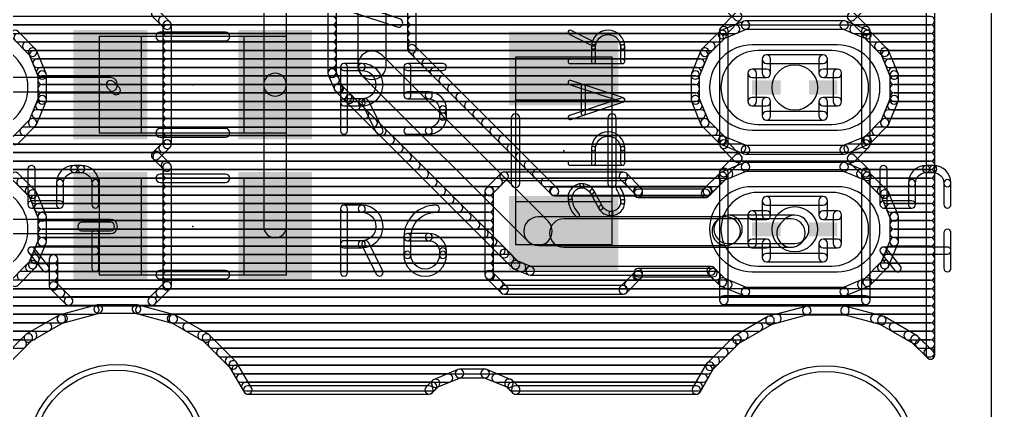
# Model space of a CAD drawing. Extents: x -14.3 to 31.1, y -8.3 to 72.5.
# Drawn here: x 13.63 to 31.02, y 3.23 to 10.23 of the extents above; entities that cross this region are included whole.
import ezdxf

# ---------------------------------------------------------------- set-up
doc = ezdxf.new("R2010")
doc.units = 0
for name, color, linetype in [('1', 22, 'CONTINUOUS'), ('16', 175, 'CONTINUOUS'), ('17', 82, 'CONTINUOUS'), ('20', 30, 'CONTINUOUS'), ('21', 7, 'CONTINUOUS'), ('22', 7, 'CONTINUOUS'), ('23', 7, 'CONTINUOUS'), ('25', 7, 'CONTINUOUS'), ('29', 7, 'CONTINUOUS'), ('30', 7, 'CONTINUOUS'), ('31', 7, 'CONTINUOUS'), ('44', 7, 'CONTINUOUS'), ('51', 7, 'CONTINUOUS')]:
    doc.layers.add(name, color=color, linetype=linetype)

# ---------------------------------------------------------------- blocks, each defined once
blk = doc.blocks.new('RECT')
blk.add_solid([(-0.5, -0.5), (0.5, -0.5), (-0.5, 0.5), (0.5, 0.5)])
blk = doc.blocks.new('LONGP100')
blk.add_lwpolyline([(-0.5, -0.5), (0.5, -0.5, 1), (0.5, 0.5), (-0.5, 0.5, 1)], format="xyb", close=True)

msp = doc.modelspace()

# ---------------------------------------------------------------- linework, layer by layer
at = {"layer": '1'}
for points in [[(29.8447, 48.322), (29.8528, 4.2239, 1), (30.0052, 4.2239), (29.9971, 48.322, 1)], [(18.004, 11.604), (18.004, 9.064, 1), (18.4104, 9.064), (18.4104, 11.604, 1)], [(16.3307, 10.1836), (16.1264, 10.3879, 1), (16.0186, 10.2801), (16.2229, 10.0758, 1)], [(16.1957, 10.1346), (29.9279, 10.1346, 1), (29.9279, 10.287), (16.1957, 10.287, 1)], [(16.353, 7.9983), (16.353, 10.1297, 1), (16.2006, 10.1297), (16.2006, 7.9983, 1)], [(16.2768, 9.9822), (26.4426, 9.9822, 1), (26.4426, 10.1346), (16.2768, 10.1346, 1)], [(26.5901, 10.202), (26.1794, 10.0319, 1), (26.2377, 9.8911), (26.6485, 10.0612, 1)], [(28.3847, 10.2078), (26.6193, 10.2078, 1), (26.6193, 10.0554), (28.3847, 10.0554, 1)], [(28.8246, 10.0319), (28.4139, 10.202, 1), (28.3555, 10.0612), (28.7663, 9.8911, 1)], [(28.5614, 9.9822), (29.9279, 9.9822, 1), (29.9279, 10.1346), (28.5614, 10.1346, 1)], [(16.2768, 9.8298), (26.1531, 9.8298, 1), (26.1531, 9.9822), (16.2768, 9.9822, 1)], [(26.1546, 10.0153), (25.8403, 9.701, 1), (25.948, 9.5932), (26.2624, 9.9076, 1)], [(29.1637, 9.701), (28.8494, 10.0153, 1), (28.7416, 9.9076), (29.056, 9.5932, 1)], [(28.8509, 9.8298), (29.928, 9.8298, 1), (29.928, 9.9822), (28.8509, 9.9822, 1)], [(16.2768, 9.6774), (26.0007, 9.6774, 1), (26.0007, 9.8298), (16.2768, 9.8298, 1)], [(29.0033, 9.6774), (29.928, 9.6774, 1), (29.928, 9.8298), (29.0033, 9.8298, 1)], [(16.2768, 9.525), (25.8751, 9.525, 1), (25.8751, 9.6774), (16.2768, 9.6774, 1)], [(25.8237, 9.6762), (25.6536, 9.2655, 1), (25.7944, 9.2071), (25.9645, 9.6179, 1)], [(29.3504, 9.2655), (29.1803, 9.6762, 1), (29.0395, 9.6179), (29.2096, 9.2071, 1)], [(29.1289, 9.525), (29.928, 9.525, 1), (29.928, 9.6774), (29.1289, 9.6774, 1)], [(16.2768, 9.3726), (25.812, 9.3726, 1), (25.812, 9.525), (16.2768, 9.525, 1)], [(29.192, 9.3726), (29.9281, 9.3726, 1), (29.9281, 9.525), (29.192, 9.525, 1)], [(16.2768, 9.2202), (25.7489, 9.2202, 1), (25.7489, 9.3726), (16.2768, 9.3726, 1)], [(16.2768, 9.0678), (25.724, 9.0678, 1), (25.724, 9.2202), (16.2768, 9.2202, 1)], [(18.004, 9.064), (18.004, 6.524, 1), (18.4104, 6.524), (18.4104, 9.064, 1)], [(25.6478, 9.2363), (25.6478, 8.7917, 1), (25.8002, 8.7917), (25.8002, 9.2363, 1)], [(29.2551, 9.2202), (29.9281, 9.2202, 1), (29.9281, 9.3726), (29.2551, 9.3726, 1)], [(29.3562, 8.7917), (29.3562, 9.2363, 1), (29.2038, 9.2363), (29.2038, 8.7917, 1)], [(29.28, 9.0678), (29.9281, 9.0678, 1), (29.9281, 9.2202), (29.28, 9.2202, 1)], [(15.2608, 9.191), (12.312, 9.191, 1), (12.312, 8.937), (15.2608, 8.937, 1)], [(15.4163, 9.0163), (15.3147, 9.1179, 1), (15.2069, 9.0101), (15.3085, 8.9085, 1)], [(16.2768, 8.9154), (25.724, 8.9154, 1), (25.724, 9.0678), (16.2768, 9.0678, 1)], [(29.28, 8.9154), (29.9281, 8.9154, 1), (29.9281, 9.0678), (29.28, 9.0678, 1)], [(16.2768, 8.763), (25.724, 8.763, 1), (25.724, 8.9154), (16.2768, 8.9154, 1)], [(25.6536, 8.7625), (25.8237, 8.3518, 1), (25.9645, 8.4101), (25.7944, 8.8209, 1)], [(29.1803, 8.3518), (29.3504, 8.7625, 1), (29.2096, 8.8209), (29.0395, 8.4101, 1)], [(29.28, 8.763), (29.9282, 8.763, 1), (29.9282, 8.9154), (29.28, 8.9154, 1)], [(16.2768, 8.6106), (25.7674, 8.6106, 1), (25.7674, 8.763), (16.2768, 8.763, 1)], [(29.2365, 8.6106), (29.9282, 8.6106, 1), (29.9282, 8.763), (29.2365, 8.763, 1)], [(16.2768, 8.4582), (25.8306, 8.4582, 1), (25.8306, 8.6106), (16.2768, 8.6106, 1)], [(29.1734, 8.4582), (29.9282, 8.4582, 1), (29.9282, 8.6106), (29.1734, 8.6106, 1)], [(16.2768, 8.3058), (25.8937, 8.3058, 1), (25.8937, 8.4582), (16.2768, 8.4582, 1)], [(25.8403, 8.327), (26.1546, 8.0127, 1), (26.2624, 8.1204), (25.948, 8.4348, 1)], [(28.8494, 8.0127), (29.1637, 8.327, 1), (29.056, 8.4348), (28.7416, 8.1204, 1)], [(29.1103, 8.3058), (29.9283, 8.3058, 1), (29.9283, 8.4582), (29.1103, 8.4582, 1)], [(16.2768, 8.1534), (26.0455, 8.1534, 1), (26.0455, 8.3058), (16.2768, 8.3058, 1)], [(28.9585, 8.1534), (29.9283, 8.1534, 1), (29.9283, 8.3058), (28.9585, 8.3058, 1)], [(16.1264, 7.7401), (16.3307, 7.9444, 1), (16.2229, 8.0522), (16.0186, 7.8479, 1)], [(16.2033, 7.8486), (26.5507, 7.8486, 1), (26.5507, 8.001), (16.2033, 8.001, 1)], [(16.2768, 8.001), (26.1979, 8.001, 1), (26.1979, 8.1534), (16.2768, 8.1534, 1)], [(26.1794, 7.9961), (26.5901, 7.826, 1), (26.6485, 7.9668), (26.2377, 8.1369, 1)], [(28.4139, 7.826), (28.8246, 7.9961, 1), (28.7663, 8.1369), (28.3555, 7.9668, 1)], [(28.4533, 7.8486), (29.9283, 7.8486, 1), (29.9283, 8.001), (28.4533, 8.001, 1)], [(28.8061, 8.001), (29.9283, 8.001, 1), (29.9283, 8.1534), (28.8061, 8.1534, 1)], [(16.3307, 7.6436), (16.1264, 7.8479, 1), (16.0186, 7.7401), (16.2229, 7.5358, 1)], [(16.0941, 7.6962), (29.9284, 7.6962, 1), (29.9284, 7.8486), (16.0941, 7.8486, 1)], [(26.6193, 7.8202), (28.3847, 7.8202, 1), (28.3847, 7.9726), (26.6193, 7.9726, 1)], [(16.2465, 7.5438), (29.9284, 7.5438, 1), (29.9284, 7.6962), (16.2465, 7.6962, 1)], [(16.353, 5.4583), (16.353, 7.5897, 1), (16.2006, 7.5897), (16.2006, 5.4583, 1)], [(26.5901, 7.662), (26.1794, 7.4919, 1), (26.2377, 7.3511), (26.6485, 7.5212, 1)], [(28.3847, 7.6678), (26.6193, 7.6678, 1), (26.6193, 7.5154), (28.3847, 7.5154, 1)], [(28.8246, 7.4919), (28.4139, 7.662, 1), (28.3555, 7.5212), (28.7663, 7.3511, 1)], [(16.2768, 7.3914), (26.3199, 7.3914, 1), (26.3199, 7.5438), (16.2768, 7.5438, 1)], [(22.2504, 7.4767), (21.9826, 7.2089, 1), (22.0904, 7.1011), (22.3582, 7.3689, 1)], [(24.4357, 7.499), (22.3043, 7.499, 1), (22.3043, 7.3466), (24.4357, 7.3466, 1)], [(24.7574, 7.2089), (24.4896, 7.4767, 1), (24.3818, 7.3689), (24.6496, 7.1011, 1)], [(26.1546, 7.4753), (25.8512, 7.1719, 1), (25.959, 7.0641), (26.2624, 7.3676, 1)], [(28.6841, 7.3914), (29.9284, 7.3914, 1), (29.9284, 7.5438), (28.6841, 7.5438, 1)], [(29.1637, 7.161), (28.8494, 7.4753, 1), (28.7416, 7.3676), (29.056, 7.0532, 1)], [(16.2768, 7.239), (22.1967, 7.239, 1), (22.1967, 7.3914), (16.2768, 7.3914, 1)], [(24.5433, 7.239), (26.1023, 7.239, 1), (26.1023, 7.3914), (24.5433, 7.3914, 1)], [(28.9017, 7.239), (29.9284, 7.239, 1), (29.9284, 7.3914), (28.9017, 7.3914, 1)], [(16.2768, 7.0866), (22.0443, 7.0866, 1), (22.0443, 7.239), (16.2768, 7.239, 1)], [(21.9603, 7.155), (21.9603, 5.6586, 1), (22.1127, 5.6586), (22.1127, 7.155, 1)], [(24.6957, 7.0866), (25.9499, 7.0866, 1), (25.9499, 7.239), (24.6957, 7.239, 1)], [(24.7797, 7.118), (24.7797, 7.155, 1), (24.6273, 7.155), (24.6273, 7.118, 1)], [(25.9051, 7.1942), (24.7035, 7.1942, 1), (24.7035, 7.0418), (25.9051, 7.0418, 1)], [(29.0541, 7.0866), (29.9285, 7.0866, 1), (29.9285, 7.239), (29.0541, 7.239, 1)], [(29.3504, 6.7255), (29.1803, 7.1362, 1), (29.0395, 7.0779), (29.2096, 6.6671, 1)], [(16.2768, 6.9342), (22.0365, 6.9342, 1), (22.0365, 7.0866), (16.2768, 7.0866, 1)], [(29.1499, 6.9342), (29.9285, 6.9342, 1), (29.9285, 7.0866), (29.1499, 7.0866, 1)], [(16.2768, 6.7818), (22.0365, 6.7818, 1), (22.0365, 6.9342), (16.2768, 6.9342, 1)], [(16.2768, 6.6294), (22.0365, 6.6294, 1), (22.0365, 6.7818), (16.2768, 6.7818, 1)], [(29.213, 6.7818), (29.9285, 6.7818, 1), (29.9285, 6.9342), (29.213, 6.9342, 1)], [(29.2761, 6.6294), (29.9286, 6.6294, 1), (29.9286, 6.7818), (29.2761, 6.7818, 1)], [(15.2608, 6.651), (12.312, 6.651, 1), (12.312, 6.397), (15.2608, 6.397, 1)], [(16.2768, 6.477), (22.0365, 6.477, 1), (22.0365, 6.6294), (16.2768, 6.6294, 1)], [(23.37, 6.1528), (27.4348, 6.1528, 1), (27.4348, 6.6608), (23.37, 6.6608, 1)], [(27.6144, 6.2272), (27.6816, 6.2944, 1), (27.3224, 6.6536), (27.2552, 6.5864, 1)], [(29.3562, 6.2517), (29.3562, 6.6963, 1), (29.2038, 6.6963), (29.2038, 6.2517, 1)], [(29.28, 6.477), (29.9286, 6.477, 1), (29.9286, 6.6294), (29.28, 6.6294, 1)], [(14.7528, 6.4478), (15.2608, 6.4478, 1), (15.2608, 6.6002), (14.7528, 6.6002, 1)], [(16.2768, 6.3246), (22.0365, 6.3246, 1), (22.0365, 6.477), (16.2768, 6.477, 1)], [(29.28, 6.3246), (29.9286, 6.3246, 1), (29.9286, 6.477), (29.28, 6.477, 1)], [(16.2768, 6.1722), (22.0365, 6.1722, 1), (22.0365, 6.3246), (16.2768, 6.3246, 1)], [(29.1803, 5.8118), (29.3504, 6.2225, 1), (29.2096, 6.2809), (29.0395, 5.8701, 1)], [(29.2786, 6.1722), (29.9286, 6.1722, 1), (29.9286, 6.3246), (29.2786, 6.3246, 1)], [(16.2768, 6.0198), (22.0365, 6.0198, 1), (22.0365, 6.1722), (16.2768, 6.1722, 1)], [(29.2155, 6.0198), (29.9287, 6.0198, 1), (29.9287, 6.1722), (29.2155, 6.1722, 1)], [(13.6094, 5.4727), (13.9237, 5.787, 1), (13.816, 5.8948), (13.5016, 5.5804, 1)], [(13.9403, 5.8118), (13.9812, 5.9106, 1), (13.8404, 5.969), (13.7995, 5.8701, 1)], [(13.9108, 5.8636), (14.2448, 5.8636, 1), (14.2448, 6.016), (13.9108, 6.016, 1)], [(14.1686, 5.9398), (14.1686, 5.4583, 1), (14.321, 5.4583), (14.321, 5.9398, 1)], [(16.2768, 5.8674), (22.0365, 5.8674, 1), (22.0365, 6.0198), (16.2768, 6.0198, 1)], [(28.8494, 5.4727), (29.1637, 5.787, 1), (29.056, 5.8948), (28.7416, 5.5804, 1)], [(29.1524, 5.8674), (29.9287, 5.8674, 1), (29.9287, 6.0198), (29.1524, 6.0198, 1)], [(13.8201, 5.715), (14.2448, 5.715, 1), (14.2448, 5.8674), (13.8201, 5.8674, 1)], [(16.2768, 5.715), (22.0365, 5.715, 1), (22.0365, 5.8674), (16.2768, 5.8674, 1)], [(24.7797, 5.6586), (24.7797, 5.6956, 1), (24.6273, 5.6956), (24.6273, 5.6586, 1)], [(24.7035, 5.6194), (26.0395, 5.6194, 1), (26.0395, 5.7718), (24.7035, 5.7718, 1)], [(25.9856, 5.6417), (26.1546, 5.4727, 1), (26.2624, 5.5804), (26.0934, 5.7495, 1)], [(29.0601, 5.715), (29.9287, 5.715, 1), (29.9287, 5.8674), (29.0601, 5.8674, 1)], [(13.6677, 5.5626), (14.2448, 5.5626, 1), (14.2448, 5.715), (13.6677, 5.715, 1)], [(16.2768, 5.5626), (22.0563, 5.5626, 1), (22.0563, 5.715), (16.2768, 5.715, 1)], [(21.9826, 5.6047), (22.2504, 5.3369, 1), (22.3582, 5.4447), (22.0904, 5.7125, 1)], [(24.4896, 5.3369), (24.7574, 5.6047, 1), (24.6496, 5.7125), (24.3818, 5.4447, 1)], [(24.6837, 5.5626), (26.0963, 5.5626, 1), (26.0963, 5.715), (24.6837, 5.715, 1)], [(26.1794, 5.4561), (26.5901, 5.286, 1), (26.6485, 5.4268), (26.2377, 5.5969, 1)], [(28.4139, 5.286), (28.8246, 5.4561, 1), (28.7663, 5.5969), (28.3555, 5.4268, 1)], [(28.9077, 5.5626), (29.9288, 5.5626, 1), (29.9288, 5.715), (28.9077, 5.715, 1)], [(11.9482, 5.2578), (14.3691, 5.2578, 1), (14.3691, 5.4102), (11.9482, 5.4102, 1)], [(13.4586, 5.4102), (14.2448, 5.4102, 1), (14.2448, 5.5626), (13.4586, 5.5626, 1)], [(14.1909, 5.4044), (14.4587, 5.1366, 1), (14.5665, 5.2444), (14.2987, 5.5122, 1)], [(16.0629, 5.1366), (16.3307, 5.4044, 1), (16.2229, 5.5122), (15.9551, 5.2444, 1)], [(16.1525, 5.2578), (29.9288, 5.2578, 1), (29.9288, 5.4102), (16.1525, 5.4102, 1)], [(16.2768, 5.4102), (22.2087, 5.4102, 1), (22.2087, 5.5626), (16.2768, 5.5626, 1)], [(22.3043, 5.3146), (24.4357, 5.3146, 1), (24.4357, 5.467), (22.3043, 5.467, 1)], [(24.5313, 5.4102), (26.3054, 5.4102, 1), (26.3054, 5.5626), (24.5313, 5.5626, 1)], [(26.6193, 5.2802), (28.3847, 5.2802, 1), (28.3847, 5.4326), (26.6193, 5.4326, 1)], [(28.6986, 5.4102), (29.9288, 5.4102, 1), (29.9288, 5.5626), (28.6986, 5.5626, 1)], [(11.7958, 5.1054), (29.9288, 5.1054, 1), (29.9288, 5.2578), (11.7958, 5.2578, 1)], [(14.5126, 5.1143), (16.009, 5.1143, 1), (16.009, 5.2667), (14.5126, 5.2667, 1)], [(11.6434, 4.953), (14.9848, 4.953, 1), (14.9848, 5.1054), (11.6434, 5.1054, 1)], [(15.024, 5.1186), (14.3647, 4.9419, 1), (14.4042, 4.7947), (15.0635, 4.9714, 1)], [(15.7263, 5.1212), (15.0437, 5.1212, 1), (15.0437, 4.9688), (15.7263, 4.9688, 1)], [(16.4053, 4.9419), (15.746, 5.1186, 1), (15.7065, 4.9714), (16.3658, 4.7947, 1)], [(15.7852, 4.953), (29.9289, 4.953, 1), (29.9289, 5.1054), (15.7852, 5.1054, 1)], [(27.6986, 5.0932), (27.0393, 4.9165, 1), (27.0788, 4.7693), (27.7381, 4.946, 1)], [(28.4009, 5.0958), (27.7183, 5.0958, 1), (27.7183, 4.9434), (28.4009, 4.9434, 1)], [(29.0799, 4.9165), (28.4206, 5.0932, 1), (28.3811, 4.946), (29.0404, 4.7693, 1)], [(11.491, 4.8006), (14.416, 4.8006, 1), (14.416, 4.953), (11.491, 4.953, 1)], [(14.3463, 4.9343), (13.7553, 4.5931, 1), (13.8315, 4.4611), (14.4225, 4.8023, 1)], [(16.354, 4.8006), (27.1854, 4.8006, 1), (27.1854, 4.953), (16.354, 4.953, 1)], [(17.0147, 4.5931), (16.4237, 4.9343, 1), (16.3474, 4.8023), (16.9385, 4.4611, 1)], [(27.0209, 4.9089), (26.4299, 4.5677, 1), (26.5061, 4.4357), (27.0971, 4.7769, 1)], [(28.9338, 4.8006), (29.9289, 4.8006, 1), (29.9289, 4.953), (28.9338, 4.953, 1)], [(29.6893, 4.5677), (29.0983, 4.9089, 1), (29.022, 4.7769), (29.6131, 4.4357, 1)], [(11.3386, 4.6482), (14.1351, 4.6482, 1), (14.1351, 4.8006), (11.3386, 4.8006, 1)], [(16.6349, 4.6482), (26.8537, 4.6482, 1), (26.8537, 4.8006), (16.6349, 4.8006, 1)], [(29.2655, 4.6482), (29.9289, 4.6482, 1), (29.9289, 4.8006), (29.2655, 4.8006, 1)], [(11.1862, 4.4958), (13.8712, 4.4958, 1), (13.8712, 4.6482), (11.1862, 4.6482, 1)], [(13.7395, 4.581), (13.2568, 4.0983, 1), (13.3646, 3.9906), (13.8472, 4.4732, 1)], [(16.8988, 4.4958), (26.5898, 4.4958, 1), (26.5898, 4.6482), (16.8988, 4.6482, 1)], [(17.5132, 4.0983), (17.0305, 4.581, 1), (16.9228, 4.4732), (17.4054, 3.9906, 1)], [(26.4141, 4.5556), (25.9314, 4.0729, 1), (26.0392, 3.9652), (26.5218, 4.4478, 1)], [(29.5294, 4.4958), (29.929, 4.4958, 1), (29.929, 4.6482), (29.5294, 4.6482, 1)], [(29.9829, 4.2778), (29.7051, 4.5556, 1), (29.5974, 4.4478), (29.8751, 4.17, 1)], [(11.0338, 4.3434), (13.6859, 4.3434, 1), (13.6859, 4.4958), (11.0338, 4.4958, 1)], [(17.0841, 4.3434), (26.3859, 4.3434, 1), (26.3859, 4.4958), (17.0841, 4.4958, 1)], [(29.7333, 4.3434), (29.929, 4.3434, 1), (29.929, 4.4958), (29.7333, 4.4958, 1)], [(17.2365, 4.191), (26.2335, 4.191, 1), (26.2335, 4.3434), (17.2365, 4.3434, 1)], [(17.3889, 4.0386), (26.0811, 4.0386, 1), (26.0811, 4.191), (17.3889, 4.191, 1)], [(29.8857, 4.191), (29.929, 4.191, 1), (29.929, 4.3434), (29.8857, 4.3434, 1)], [(17.7843, 3.6339), (17.5253, 4.0825, 1), (17.3933, 4.0063), (17.6523, 3.5577, 1)], [(17.5066, 3.8862), (25.9526, 3.8862, 1), (25.9526, 4.0386), (17.5066, 4.0386, 1)], [(25.9193, 4.0571), (25.675, 3.6339, 1), (25.807, 3.5577), (26.0513, 3.9809, 1)], [(17.5946, 3.7338), (21.3089, 3.7338, 1), (21.3089, 3.8862), (17.5946, 3.8862, 1)], [(21.4757, 3.9615), (21.0503, 3.7854, 1), (21.1087, 3.6446), (21.534, 3.8207, 1)], [(21.9652, 3.9673), (21.5048, 3.9673, 1), (21.5048, 3.8149), (21.9652, 3.8149, 1)], [(22.4197, 3.7854), (21.9943, 3.9615, 1), (21.936, 3.8207), (22.3613, 3.6446, 1)], [(22.1611, 3.7338), (25.8646, 3.7338, 1), (25.8646, 3.8862), (22.1611, 3.8862, 1)], [(17.6826, 3.5814), (21.0221, 3.5814, 1), (21.0221, 3.7338), (17.6826, 3.7338, 1)], [(20.9603, 3.672), (17.7183, 3.672, 1), (17.7183, 3.5196), (20.9603, 3.5196, 1)], [(21.0256, 3.7688), (20.9064, 3.6497, 1), (21.0142, 3.5419), (21.1334, 3.6611, 1)], [(22.5636, 3.6497), (22.4444, 3.7688, 1), (22.3366, 3.6611), (22.4558, 3.5419, 1)], [(22.4479, 3.5814), (25.7767, 3.5814, 1), (25.7767, 3.7338), (22.4479, 3.7338, 1)], [(25.741, 3.672), (22.5097, 3.672, 1), (22.5097, 3.5196), (25.741, 3.5196, 1)]]:
    msp.add_lwpolyline(points, format="xyb", close=True, dxfattribs=at)
at = {"layer": '16'}
for points in [[(29.8447, 48.322), (29.8528, 4.2239, 1), (30.0052, 4.2239), (29.9971, 48.322, 1)], [(19.1526, 44.1975), (19.1526, 9.2685, 1), (19.305, 9.2685), (19.305, 44.1975, 1)], [(20.194, 9.41), (20.194, 44.056, 1), (19.686, 44.056), (19.686, 9.41, 1)], [(20.7274, 9.7046), (20.7274, 43.7614, 1), (20.575, 43.7614), (20.575, 9.7046, 1)], [(6.5732, 10.1346), (19.2288, 10.1346, 1), (19.2288, 10.287), (6.5732, 10.287, 1)], [(20.6512, 10.1346), (29.9279, 10.1346, 1), (29.9279, 10.287), (20.6512, 10.287, 1)], [(13.3214, 9.9822), (19.2288, 9.9822, 1), (19.2288, 10.1346), (13.3214, 10.1346, 1)], [(20.6512, 9.9822), (26.4426, 9.9822, 1), (26.4426, 10.1346), (20.6512, 10.1346, 1)], [(26.5901, 10.202), (26.1794, 10.0319, 1), (26.2377, 9.8911), (26.6485, 10.0612, 1)], [(28.3847, 10.2078), (26.6193, 10.2078, 1), (26.6193, 10.0554), (28.3847, 10.0554, 1)], [(28.8246, 10.0319), (28.4139, 10.202, 1), (28.3555, 10.0612), (28.7663, 9.8911, 1)], [(28.5614, 9.9822), (29.9279, 9.9822, 1), (29.9279, 10.1346), (28.5614, 10.1346, 1)], [(13.9237, 9.701), (13.6094, 10.0153, 1), (13.5016, 9.9076), (13.816, 9.5932, 1)], [(13.6109, 9.8298), (19.2288, 9.8298, 1), (19.2288, 9.9822), (13.6109, 9.9822, 1)], [(20.6512, 9.8298), (26.1531, 9.8298, 1), (26.1531, 9.9822), (20.6512, 9.9822, 1)], [(26.1546, 10.0153), (25.8403, 9.701, 1), (25.948, 9.5932), (26.2624, 9.9076, 1)], [(29.1637, 9.701), (28.8494, 10.0153, 1), (28.7416, 9.9076), (29.056, 9.5932, 1)], [(28.8509, 9.8298), (29.928, 9.8298, 1), (29.928, 9.9822), (28.8509, 9.9822, 1)], [(13.7633, 9.6774), (19.2288, 9.6774, 1), (19.2288, 9.8298), (13.7633, 9.8298, 1)], [(20.6512, 9.6774), (26.0007, 9.6774, 1), (26.0007, 9.8298), (20.6512, 9.8298, 1)], [(23.2585, 7.2051), (20.7051, 9.7585, 1), (20.5973, 9.6507), (23.1507, 7.0973, 1)], [(29.0033, 9.6774), (29.928, 9.6774, 1), (29.928, 9.8298), (29.0033, 9.8298, 1)], [(14.1104, 9.2655), (13.9403, 9.6762, 1), (13.7995, 9.6179), (13.9696, 9.2071, 1)], [(13.8889, 9.525), (19.2288, 9.525, 1), (19.2288, 9.6774), (13.8889, 9.6774, 1)], [(19.7604, 9.2304), (22.7304, 6.2604, 1), (23.0896, 6.6196), (20.1196, 9.5896, 1)], [(20.7546, 9.525), (25.8751, 9.525, 1), (25.8751, 9.6774), (20.7546, 9.6774, 1)], [(25.8237, 9.6762), (25.6536, 9.2655, 1), (25.7944, 9.2071), (25.9645, 9.6179, 1)], [(29.3504, 9.2655), (29.1803, 9.6762, 1), (29.0395, 9.6179), (29.2096, 9.2071, 1)], [(29.1289, 9.525), (29.928, 9.525, 1), (29.928, 9.6774), (29.1289, 9.6774, 1)], [(13.952, 9.3726), (19.2288, 9.3726, 1), (19.2288, 9.525), (13.952, 9.525, 1)], [(20.907, 9.3726), (25.812, 9.3726, 1), (25.812, 9.525), (20.907, 9.525, 1)], [(29.192, 9.3726), (29.9281, 9.3726, 1), (29.9281, 9.525), (29.192, 9.525, 1)], [(14.0151, 9.2202), (19.2288, 9.2202, 1), (19.2288, 9.3726), (14.0151, 9.3726, 1)], [(14.1162, 8.7917), (14.1162, 9.2363, 1), (13.9638, 9.2363), (13.9638, 8.7917, 1)], [(14.04, 9.0678), (19.2804, 9.0678, 1), (19.2804, 9.2202), (14.04, 9.2202, 1)], [(19.1584, 9.2394), (19.2667, 8.978, 1), (19.4075, 9.0363), (19.2992, 9.2977, 1)], [(21.0594, 9.2202), (25.7489, 9.2202, 1), (25.7489, 9.3726), (21.0594, 9.3726, 1)], [(21.2118, 9.0678), (25.724, 9.0678, 1), (25.724, 9.2202), (21.2118, 9.2202, 1)], [(25.6478, 9.2363), (25.6478, 8.7917, 1), (25.8002, 8.7917), (25.8002, 9.2363, 1)], [(29.2551, 9.2202), (29.9281, 9.2202, 1), (29.9281, 9.3726), (29.2551, 9.3726, 1)], [(29.3562, 8.7917), (29.3562, 9.2363, 1), (29.2038, 9.2363), (29.2038, 8.7917, 1)], [(29.28, 9.0678), (29.9281, 9.0678, 1), (29.9281, 9.2202), (29.28, 9.2202, 1)], [(14.04, 8.9154), (19.3526, 8.9154, 1), (19.3526, 9.0678), (14.04, 9.0678, 1)], [(19.2832, 8.9533), (19.4833, 8.7532, 1), (19.591, 8.861), (19.391, 9.061, 1)], [(21.3642, 8.9154), (25.724, 8.9154, 1), (25.724, 9.0678), (21.3642, 9.0678, 1)], [(29.28, 8.9154), (29.9281, 8.9154, 1), (29.9281, 9.0678), (29.28, 9.0678, 1)], [(13.9403, 8.3518), (14.1104, 8.7625, 1), (13.9696, 8.8209), (13.7995, 8.4101, 1)], [(14.04, 8.763), (19.505, 8.763, 1), (19.505, 8.9154), (14.04, 8.9154, 1)], [(19.4833, 8.7532), (22.2532, 5.9833, 1), (22.361, 6.091), (19.591, 8.861, 1)], [(21.5166, 8.763), (25.724, 8.763, 1), (25.724, 8.9154), (21.5166, 8.9154, 1)], [(25.6536, 8.7625), (25.8237, 8.3518, 1), (25.9645, 8.4101), (25.7944, 8.8209, 1)], [(29.1803, 8.3518), (29.3504, 8.7625, 1), (29.2096, 8.8209), (29.0395, 8.4101, 1)], [(29.28, 8.763), (29.9282, 8.763, 1), (29.9282, 8.9154), (29.28, 8.9154, 1)], [(13.9965, 8.6106), (19.6574, 8.6106, 1), (19.6574, 8.763), (13.9965, 8.763, 1)], [(21.669, 8.6106), (25.7674, 8.6106, 1), (25.7674, 8.763), (21.669, 8.763, 1)], [(29.2365, 8.6106), (29.9282, 8.6106, 1), (29.9282, 8.763), (29.2365, 8.763, 1)], [(13.9334, 8.4582), (19.8098, 8.4582, 1), (19.8098, 8.6106), (13.9334, 8.6106, 1)], [(21.8214, 8.4582), (25.8306, 8.4582, 1), (25.8306, 8.6106), (21.8214, 8.6106, 1)], [(29.1734, 8.4582), (29.9282, 8.4582, 1), (29.9282, 8.6106), (29.1734, 8.6106, 1)], [(13.6094, 8.0127), (13.9237, 8.327, 1), (13.816, 8.4348), (13.5016, 8.1204, 1)], [(13.8703, 8.3058), (19.9622, 8.3058, 1), (19.9622, 8.4582), (13.8703, 8.4582, 1)], [(21.9738, 8.3058), (25.8937, 8.3058, 1), (25.8937, 8.4582), (21.9738, 8.4582, 1)], [(25.8403, 8.327), (26.1546, 8.0127, 1), (26.2624, 8.1204), (25.948, 8.4348, 1)], [(28.8494, 8.0127), (29.1637, 8.327, 1), (29.056, 8.4348), (28.7416, 8.1204, 1)], [(29.1103, 8.3058), (29.9283, 8.3058, 1), (29.9283, 8.4582), (29.1103, 8.4582, 1)], [(13.7185, 8.1534), (20.1146, 8.1534, 1), (20.1146, 8.3058), (13.7185, 8.3058, 1)], [(22.1262, 8.1534), (26.0455, 8.1534, 1), (26.0455, 8.3058), (22.1262, 8.3058, 1)], [(28.9585, 8.1534), (29.9283, 8.1534, 1), (29.9283, 8.3058), (28.9585, 8.3058, 1)], [(13.2133, 7.8486), (20.4194, 7.8486, 1), (20.4194, 8.001), (13.2133, 8.001, 1)], [(13.5661, 8.001), (20.267, 8.001, 1), (20.267, 8.1534), (13.5661, 8.1534, 1)], [(22.2786, 8.001), (26.1979, 8.001, 1), (26.1979, 8.1534), (22.2786, 8.1534, 1)], [(22.431, 7.8486), (26.5507, 7.8486, 1), (26.5507, 8.001), (22.431, 8.001, 1)], [(26.1794, 7.9961), (26.5901, 7.826, 1), (26.6485, 7.9668), (26.2377, 8.1369, 1)], [(28.4139, 7.826), (28.8246, 7.9961, 1), (28.7663, 8.1369), (28.3555, 7.9668, 1)], [(28.4533, 7.8486), (29.9283, 7.8486, 1), (29.9283, 8.001), (28.4533, 8.001, 1)], [(28.8061, 8.001), (29.9283, 8.001, 1), (29.9283, 8.1534), (28.8061, 8.1534, 1)], [(6.5732, 7.6962), (20.5718, 7.6962, 1), (20.5718, 7.8486), (6.5732, 7.8486, 1)], [(22.5834, 7.6962), (29.9284, 7.6962, 1), (29.9284, 7.8486), (22.5834, 7.8486, 1)], [(26.6193, 7.8202), (28.3847, 7.8202, 1), (28.3847, 7.9726), (26.6193, 7.9726, 1)], [(6.5732, 7.5438), (20.7242, 7.5438, 1), (20.7242, 7.6962), (6.5732, 7.6962, 1)], [(22.7358, 7.5438), (29.9284, 7.5438, 1), (29.9284, 7.6962), (22.7358, 7.6962, 1)], [(26.5901, 7.662), (26.1794, 7.4919, 1), (26.2377, 7.3511), (26.6485, 7.5212, 1)], [(28.3847, 7.6678), (26.6193, 7.6678, 1), (26.6193, 7.5154), (28.3847, 7.5154, 1)], [(28.8246, 7.4919), (28.4139, 7.662, 1), (28.3555, 7.5212), (28.7663, 7.3511, 1)], [(13.4441, 7.3914), (20.8766, 7.3914, 1), (20.8766, 7.5438), (13.4441, 7.5438, 1)], [(13.9237, 7.161), (13.6094, 7.4753, 1), (13.5016, 7.3676), (13.816, 7.0532, 1)], [(22.8882, 7.3914), (26.3199, 7.3914, 1), (26.3199, 7.5438), (22.8882, 7.5438, 1)], [(26.1546, 7.4753), (25.8844, 7.2051, 1), (25.9922, 7.0973), (26.2624, 7.3676, 1)], [(28.6841, 7.3914), (29.9284, 7.3914, 1), (29.9284, 7.5438), (28.6841, 7.5438, 1)], [(29.1637, 7.161), (28.8494, 7.4753, 1), (28.7416, 7.3676), (29.056, 7.0532, 1)], [(13.6617, 7.239), (21.029, 7.239, 1), (21.029, 7.3914), (13.6617, 7.3914, 1)], [(23.0406, 7.239), (26.1023, 7.239, 1), (26.1023, 7.3914), (23.0406, 7.3914, 1)], [(28.9017, 7.239), (29.9284, 7.239, 1), (29.9284, 7.3914), (28.9017, 7.3914, 1)], [(13.8141, 7.0866), (21.1814, 7.0866, 1), (21.1814, 7.239), (13.8141, 7.239, 1)], [(14.1104, 6.7255), (13.9403, 7.1362, 1), (13.7995, 7.0779), (13.9696, 6.6671, 1)], [(23.193, 7.0866), (25.9499, 7.0866, 1), (25.9499, 7.239), (23.193, 7.239, 1)], [(25.9383, 7.2274), (23.2046, 7.2274, 1), (23.2046, 7.075), (25.9383, 7.075, 1)], [(29.0541, 7.0866), (29.9285, 7.0866, 1), (29.9285, 7.239), (29.0541, 7.239, 1)], [(29.3504, 6.7255), (29.1803, 7.1362, 1), (29.0395, 7.0779), (29.2096, 6.6671, 1)], [(13.9099, 6.9342), (21.3338, 6.9342, 1), (21.3338, 7.0866), (13.9099, 7.0866, 1)], [(29.1499, 6.9342), (29.9285, 6.9342, 1), (29.9285, 7.0866), (29.1499, 7.0866, 1)], [(13.973, 6.7818), (21.4862, 6.7818, 1), (21.4862, 6.9342), (13.973, 6.9342, 1)], [(14.0361, 6.6294), (21.6386, 6.6294, 1), (21.6386, 6.7818), (14.0361, 6.7818, 1)], [(29.213, 6.7818), (29.9285, 6.7818, 1), (29.9285, 6.9342), (29.213, 6.9342, 1)], [(29.2761, 6.6294), (29.9286, 6.6294, 1), (29.9286, 6.7818), (29.2761, 6.7818, 1)], [(14.1162, 6.2517), (14.1162, 6.6963, 1), (13.9638, 6.6963), (13.9638, 6.2517, 1)], [(14.04, 6.477), (21.791, 6.477, 1), (21.791, 6.6294), (14.04, 6.6294, 1)], [(26.276, 6.694), (22.91, 6.694, 1), (22.91, 6.186), (26.276, 6.186, 1)], [(26.1304, 6.6536), (26.0964, 6.6196, 1), (26.4556, 6.2604), (26.4896, 6.2944, 1)], [(27.502, 6.728), (26.31, 6.728, 1), (26.31, 6.22), (27.502, 6.22, 1)], [(29.3562, 6.2517), (29.3562, 6.6963, 1), (29.2038, 6.6963), (29.2038, 6.2517, 1)], [(29.28, 6.477), (29.9286, 6.477, 1), (29.9286, 6.6294), (29.28, 6.6294, 1)], [(14.04, 6.3246), (21.9434, 6.3246, 1), (21.9434, 6.477), (14.04, 6.477, 1)], [(29.28, 6.3246), (29.9286, 6.3246, 1), (29.9286, 6.477), (29.28, 6.477, 1)], [(13.9403, 5.8118), (14.1104, 6.2225, 1), (13.9696, 6.2809), (13.7995, 5.8701, 1)], [(14.0386, 6.1722), (22.0958, 6.1722, 1), (22.0958, 6.3246), (14.0386, 6.3246, 1)], [(29.1803, 5.8118), (29.3504, 6.2225, 1), (29.2096, 6.2809), (29.0395, 5.8701, 1)], [(29.2786, 6.1722), (29.9286, 6.1722, 1), (29.9286, 6.3246), (29.2786, 6.3246, 1)], [(13.9755, 6.0198), (22.2482, 6.0198, 1), (22.2482, 6.1722), (13.9755, 6.1722, 1)], [(22.2532, 5.9833), (22.4533, 5.7832, 1), (22.561, 5.891), (22.361, 6.091, 1)], [(29.2155, 6.0198), (29.9287, 6.0198, 1), (29.9287, 6.1722), (29.2155, 6.1722, 1)], [(13.6094, 5.4727), (13.9237, 5.787, 1), (13.816, 5.8948), (13.5016, 5.5804, 1)], [(13.9124, 5.8674), (22.4006, 5.8674, 1), (22.4006, 6.0198), (13.9124, 6.0198, 1)], [(22.478, 5.7667), (22.7394, 5.6584, 1), (22.7977, 5.7992), (22.5363, 5.9075, 1)], [(28.8494, 5.4727), (29.1637, 5.787, 1), (29.056, 5.8948), (28.7416, 5.5804, 1)], [(29.1524, 5.8674), (29.9287, 5.8674, 1), (29.9287, 6.0198), (29.1524, 6.0198, 1)], [(13.8201, 5.715), (22.6179, 5.715, 1), (22.6179, 5.8674), (13.8201, 5.8674, 1)], [(22.7685, 5.6526), (26.0063, 5.6526, 1), (26.0063, 5.805), (22.7685, 5.805, 1)], [(25.9524, 5.6749), (26.1546, 5.4727, 1), (26.2624, 5.5804), (26.0602, 5.7827, 1)], [(29.0601, 5.715), (29.9287, 5.715, 1), (29.9287, 5.8674), (29.0601, 5.8674, 1)], [(13.6677, 5.5626), (26.0963, 5.5626, 1), (26.0963, 5.715), (13.6677, 5.715, 1)], [(26.1794, 5.4561), (26.5901, 5.286, 1), (26.6485, 5.4268), (26.2377, 5.5969, 1)], [(28.4139, 5.286), (28.8246, 5.4561, 1), (28.7663, 5.5969), (28.3555, 5.4268, 1)], [(28.9077, 5.5626), (29.9288, 5.5626, 1), (29.9288, 5.715), (28.9077, 5.715, 1)], [(6.5732, 5.2578), (29.9288, 5.2578, 1), (29.9288, 5.4102), (6.5732, 5.4102, 1)], [(13.4586, 5.4102), (26.3054, 5.4102, 1), (26.3054, 5.5626), (13.4586, 5.5626, 1)], [(26.6193, 5.2802), (28.3847, 5.2802, 1), (28.3847, 5.4326), (26.6193, 5.4326, 1)], [(28.6986, 5.4102), (29.9288, 5.4102, 1), (29.9288, 5.5626), (28.6986, 5.5626, 1)], [(6.5732, 5.1054), (29.9288, 5.1054, 1), (29.9288, 5.2578), (6.5732, 5.2578, 1)], [(6.5732, 4.953), (14.9848, 4.953, 1), (14.9848, 5.1054), (6.5732, 5.1054, 1)], [(15.024, 5.1186), (14.3647, 4.9419, 1), (14.4042, 4.7947), (15.0635, 4.9714, 1)], [(15.7263, 5.1212), (15.0437, 5.1212, 1), (15.0437, 4.9688), (15.7263, 4.9688, 1)], [(16.4053, 4.9419), (15.746, 5.1186, 1), (15.7065, 4.9714), (16.3658, 4.7947, 1)], [(15.7852, 4.953), (29.9289, 4.953, 1), (29.9289, 5.1054), (15.7852, 5.1054, 1)], [(27.6986, 5.0932), (27.0393, 4.9165, 1), (27.0788, 4.7693), (27.7381, 4.946, 1)], [(28.4009, 5.0958), (27.7183, 5.0958, 1), (27.7183, 4.9434), (28.4009, 4.9434, 1)], [(29.0799, 4.9165), (28.4206, 5.0932, 1), (28.3811, 4.946), (29.0404, 4.7693, 1)], [(6.5732, 4.8006), (14.416, 4.8006, 1), (14.416, 4.953), (6.5732, 4.953, 1)], [(14.3463, 4.9343), (13.7553, 4.5931, 1), (13.8315, 4.4611), (14.4225, 4.8023, 1)], [(16.354, 4.8006), (27.1854, 4.8006, 1), (27.1854, 4.953), (16.354, 4.953, 1)], [(17.0147, 4.5931), (16.4237, 4.9343, 1), (16.3474, 4.8023), (16.9385, 4.4611, 1)], [(27.0209, 4.9089), (26.4299, 4.5677, 1), (26.5061, 4.4357), (27.0971, 4.7769, 1)], [(28.9338, 4.8006), (29.9289, 4.8006, 1), (29.9289, 4.953), (28.9338, 4.953, 1)], [(29.6893, 4.5677), (29.0983, 4.9089, 1), (29.022, 4.7769), (29.6131, 4.4357, 1)], [(6.5732, 4.6482), (14.1351, 4.6482, 1), (14.1351, 4.8006), (6.5732, 4.8006, 1)], [(16.6349, 4.6482), (26.8537, 4.6482, 1), (26.8537, 4.8006), (16.6349, 4.8006, 1)], [(29.2655, 4.6482), (29.9289, 4.6482, 1), (29.9289, 4.8006), (29.2655, 4.8006, 1)], [(6.5732, 4.4958), (13.8712, 4.4958, 1), (13.8712, 4.6482), (6.5732, 4.6482, 1)], [(13.7395, 4.581), (13.2568, 4.0983, 1), (13.3646, 3.9906), (13.8472, 4.4732, 1)], [(16.8988, 4.4958), (26.5898, 4.4958, 1), (26.5898, 4.6482), (16.8988, 4.6482, 1)], [(17.5132, 4.0983), (17.0305, 4.581, 1), (16.9228, 4.4732), (17.4054, 3.9906, 1)], [(26.4141, 4.5556), (25.9314, 4.0729, 1), (26.0392, 3.9652), (26.5218, 4.4478, 1)], [(29.5294, 4.4958), (29.929, 4.4958, 1), (29.929, 4.6482), (29.5294, 4.6482, 1)], [(29.9829, 4.2778), (29.7051, 4.5556, 1), (29.5974, 4.4478), (29.8751, 4.17, 1)], [(6.5732, 4.3434), (13.6859, 4.3434, 1), (13.6859, 4.4958), (6.5732, 4.4958, 1)], [(17.0841, 4.3434), (26.3859, 4.3434, 1), (26.3859, 4.4958), (17.0841, 4.4958, 1)], [(29.7333, 4.3434), (29.929, 4.3434, 1), (29.929, 4.4958), (29.7333, 4.4958, 1)], [(17.2365, 4.191), (26.2335, 4.191, 1), (26.2335, 4.3434), (17.2365, 4.3434, 1)], [(17.3889, 4.0386), (26.0811, 4.0386, 1), (26.0811, 4.191), (17.3889, 4.191, 1)], [(29.8857, 4.191), (29.929, 4.191, 1), (29.929, 4.3434), (29.8857, 4.3434, 1)], [(17.7843, 3.6339), (17.5253, 4.0825, 1), (17.3933, 4.0063), (17.6523, 3.5577, 1)], [(17.5066, 3.8862), (25.9526, 3.8862, 1), (25.9526, 4.0386), (17.5066, 4.0386, 1)], [(25.9193, 4.0571), (25.675, 3.6339, 1), (25.807, 3.5577), (26.0513, 3.9809, 1)], [(17.5946, 3.7338), (21.3089, 3.7338, 1), (21.3089, 3.8862), (17.5946, 3.8862, 1)], [(21.4757, 3.9615), (21.0503, 3.7854, 1), (21.1087, 3.6446), (21.534, 3.8207, 1)], [(21.9652, 3.9673), (21.5048, 3.9673, 1), (21.5048, 3.8149), (21.9652, 3.8149, 1)], [(22.4197, 3.7854), (21.9943, 3.9615, 1), (21.936, 3.8207), (22.3613, 3.6446, 1)], [(22.1611, 3.7338), (25.8646, 3.7338, 1), (25.8646, 3.8862), (22.1611, 3.8862, 1)], [(17.6826, 3.5814), (21.0221, 3.5814, 1), (21.0221, 3.7338), (17.6826, 3.7338, 1)], [(20.9603, 3.672), (17.7183, 3.672, 1), (17.7183, 3.5196), (20.9603, 3.5196, 1)], [(21.0256, 3.7688), (20.9064, 3.6497, 1), (21.0142, 3.5419), (21.1334, 3.6611, 1)], [(22.5636, 3.6497), (22.4444, 3.7688, 1), (22.3366, 3.6611), (22.4558, 3.5419, 1)], [(22.4479, 3.5814), (25.7767, 3.5814, 1), (25.7767, 3.7338), (22.4479, 3.7338, 1)], [(25.741, 3.672), (22.5097, 3.672, 1), (22.5097, 3.5196), (25.741, 3.5196, 1)]]:
    msp.add_lwpolyline(points, format="xyb", close=True, dxfattribs=at)
at = {"layer": '20'}
msp.add_line((31.022, 0.01), (31.012, 54.028), dxfattribs=at)
for centre in [(15.385, 2.4528), (28.0596, 2.4274)]:
    msp.add_circle(centre, 1.5, dxfattribs=at)
at = {"layer": '21'}
for points in [[(26.1781, 10.4841), (26.4321, 10.2301, 1), (26.5399, 10.3379), (26.2859, 10.5919, 1)], [(28.5719, 10.2301), (28.8259, 10.4841, 1), (28.7181, 10.5919), (28.4641, 10.3379, 1)], [(26.4321, 10.3379), (26.1781, 10.0839, 1), (26.2859, 9.9761), (26.5399, 10.2301, 1)], [(28.8259, 10.0839), (28.5719, 10.3379, 1), (28.4641, 10.2301), (28.7181, 9.9761, 1)], [(26.1558, 10.03), (26.1558, 7.998, 1), (26.3082, 7.998), (26.3082, 10.03, 1)], [(28.8482, 7.998), (28.8482, 10.03, 1), (28.6958, 10.03), (28.6958, 7.998, 1)], [(17.3182, 10.0038), (16.1498, 10.0038, 1), (16.1498, 9.8514), (17.3182, 9.8514, 1)], [(22.4302, 8.4642), (22.4302, 7.2958, 1), (22.5826, 7.2958), (22.5826, 8.4642, 1)], [(24.3098, 7.2958), (24.3098, 8.4642, 1), (24.1574, 8.4642), (24.1574, 7.2958, 1)], [(16.1498, 8.1242), (17.3182, 8.1242, 1), (17.3182, 8.2766), (16.1498, 8.2766, 1)], [(26.1781, 7.9441), (26.4321, 7.6901, 1), (26.5399, 7.7979), (26.2859, 8.0519, 1)], [(28.5719, 7.6901), (28.8259, 7.9441, 1), (28.7181, 8.0519), (28.4641, 7.7979, 1)], [(26.4321, 7.7979), (26.1781, 7.5439, 1), (26.2859, 7.4361), (26.5399, 7.6901, 1)], [(28.8259, 7.5439), (28.5719, 7.7979, 1), (28.4641, 7.6901), (28.7181, 7.4361, 1)], [(13.913, 6.9185), (13.913, 7.5535, 1), (13.786, 7.5535), (13.786, 6.9185, 1)], [(14.6115, 7.49, 1), (14.6115, 7.617, 0.4142), (14.294, 7.2995, 1), (14.421, 7.2995, -0.4142)], [(14.7385, 7.617), (14.6115, 7.617, 1), (14.6115, 7.49), (14.7385, 7.49, 1)], [(14.929, 7.2995, 1), (15.056, 7.2995, 0.4142), (14.7385, 7.617, 1), (14.7385, 7.49, -0.4142)], [(26.1558, 7.49), (26.1558, 5.204, 1), (26.3082, 5.204), (26.3082, 7.49, 1)], [(28.8482, 5.204), (28.8482, 7.49, 1), (28.6958, 7.49), (28.6958, 5.204, 1)], [(29.153, 6.9185), (29.153, 7.5535, 1), (29.026, 7.5535), (29.026, 6.9185, 1)], [(29.8515, 7.49, 1), (29.8515, 7.617, 0.4142), (29.534, 7.2995, 1), (29.661, 7.2995, -0.4142)], [(29.9785, 7.617), (29.8515, 7.617, 1), (29.8515, 7.49), (29.9785, 7.49, 1)], [(30.169, 7.2995, 1), (30.296, 7.2995, 0.4142), (29.9785, 7.617, 1), (29.9785, 7.49, -0.4142)], [(14.294, 7.2995), (14.294, 6.9185, 1), (14.421, 6.9185), (14.421, 7.2995, 1)], [(15.056, 6.9185), (15.056, 7.2995, 1), (14.929, 7.2995), (14.929, 6.9185, 1)], [(17.3182, 7.4638), (16.1498, 7.4638, 1), (16.1498, 7.3114), (17.3182, 7.3114, 1)], [(29.534, 7.2995), (29.534, 6.9185, 1), (29.661, 6.9185), (29.661, 7.2995, 1)], [(30.296, 6.9185), (30.296, 7.2995, 1), (30.169, 7.2995), (30.169, 6.9185, 1)], [(14.3575, 6.982), (13.8495, 6.982, 1), (13.8495, 6.855), (14.3575, 6.855, 1)], [(29.5975, 6.982), (29.0895, 6.982, 1), (29.0895, 6.855), (29.5975, 6.855, 1)], [(15.056, 5.7755), (15.056, 6.4105, 1), (14.929, 6.4105), (14.929, 5.7755, 1)], [(30.296, 5.7755), (30.296, 6.4105, 1), (30.169, 6.4105), (30.169, 5.7755, 1)], [(14.1531, 5.8152), (13.8991, 6.1327, 1), (13.7999, 6.0533), (14.0539, 5.7358, 1)], [(13.8495, 6.0295), (14.9925, 6.0295, 1), (14.9925, 6.1565), (13.8495, 6.1565, 1)], [(29.3931, 5.8152), (29.1391, 6.1327, 1), (29.0399, 6.0533), (29.2939, 5.7358, 1)], [(29.0895, 6.0295), (30.2325, 6.0295, 1), (30.2325, 6.1565), (29.0895, 6.1565, 1)], [(16.1498, 5.5842), (17.3182, 5.5842, 1), (17.3182, 5.7366), (16.1498, 5.7366, 1)], [(26.232, 5.1278), (28.772, 5.1278, 1), (28.772, 5.2802), (26.232, 5.2802, 1)]]:
    msp.add_lwpolyline(points, format="xyb", close=True, dxfattribs=at)
at = {"layer": '22'}
for points in [[(20.4379, 10.242), (18.8123, 10.7838, 1), (18.7641, 10.6392), (20.3897, 10.0974, 1)], [(23.4671, 9.968), (23.8847, 9.7591, 1), (23.9188, 9.8273), (23.5011, 10.0361, 1)], [(24.3858, 9.741, 1), (24.462, 9.741, 1), (23.8637, 9.741, 1), (23.9399, 9.741, -1)], [(23.8637, 9.741), (23.8637, 9.4799, 1), (23.9399, 9.4799), (23.9399, 9.741, 1)], [(24.462, 9.4799), (24.462, 9.741, 1), (24.3858, 9.741), (24.3858, 9.4799, 1)], [(23.4841, 9.4418), (24.4239, 9.4418, 1), (24.4239, 9.518), (23.4841, 9.518, 1)], [(24.4359, 8.8265), (23.4961, 9.1398, 1), (23.4721, 9.0675), (24.4119, 8.7542, 1)], [(23.681, 9.0253), (23.681, 8.5554, 1), (23.7572, 8.5554), (23.7572, 9.0253, 1)], [(23.4961, 8.441), (24.4359, 8.7542, 1), (24.4119, 8.8265), (23.4721, 8.5133, 1)], [(24.3858, 7.9196, 1), (24.462, 7.9196, 1), (23.8637, 7.9196, 1), (23.9399, 7.9196, -1)], [(23.8637, 7.9196), (23.8637, 7.6585, 1), (23.9399, 7.6585), (23.9399, 7.9196, 1)], [(24.462, 7.6585), (24.462, 7.9196, 1), (24.3858, 7.9196), (24.3858, 7.6585, 1)], [(23.4841, 7.6204), (24.4239, 7.6204, 1), (24.4239, 7.6966), (23.4841, 7.6966, 1)], [(23.6929, 7.215, 1), (23.6929, 7.2912, 0.4142), (23.446, 7.0443, 1), (23.5222, 7.0443, -0.4142)], [(23.8429, 7.1294, 1), (23.9085, 7.1681, 0.2656), (23.6929, 7.2912, 1), (23.6929, 7.215, -0.2656)], [(23.8422, 7.1305), (23.9989, 6.8433, 1), (24.0658, 6.8798), (23.9091, 7.167, 1)], [(24.3858, 6.966, 1), (24.462, 6.966, 0.1623), (24.3761, 7.2238, 1), (24.3151, 7.1781, -0.1623)], [(23.5222, 7.0443, 1), (23.446, 7.0443, 0.2), (23.5878, 6.704, 1), (23.6415, 6.7581, -0.2)], [(24.2151, 6.7952, 1), (24.2151, 6.719, 0.4142), (24.462, 6.966, 1), (24.3858, 6.966, -0.4142)], [(24.0651, 6.8809, 1), (23.9995, 6.8422, 0.2656), (24.2151, 6.719, 1), (24.2151, 6.7952, -0.2656)]]:
    msp.add_lwpolyline(points, format="xyb", close=True, dxfattribs=at)
at = {"layer": '23'}
for p in [(16.734, 9.064), (23.37, 7.88), (16.734, 6.524)]:
    msp.add_point(p, dxfattribs=at)
at = {"layer": '25'}
for points in [[(19.5026, 8.2385), (19.5026, 9.3815, 1), (19.3756, 9.3815), (19.3756, 8.2385, 1)], [(19.4391, 9.318), (19.7566, 9.318, 1), (19.7566, 9.445), (19.4391, 9.445, 1)], [(19.7566, 8.81, 1), (19.7566, 8.683, 1), (19.7566, 9.445, 1), (19.7566, 9.318, -1)], [(20.6373, 8.8735), (20.6373, 9.3815, 1), (20.5103, 9.3815), (20.5103, 8.8735, 1)], [(20.5738, 9.318), (21.2088, 9.318, 1), (21.2088, 9.445), (20.5738, 9.445, 1)], [(20.9548, 8.937), (20.5738, 8.937, 1), (20.5738, 8.81), (20.9548, 8.81, 1)], [(21.1453, 8.6195, 1), (21.2723, 8.6195, 0.4142), (20.9548, 8.937, 1), (20.9548, 8.81, -0.4142)], [(19.7566, 8.81), (19.4391, 8.81, 1), (19.4391, 8.683), (19.7566, 8.683, 1)], [(20.1309, 8.2669), (19.8769, 8.7749, 1), (19.7633, 8.7181), (20.0173, 8.2101, 1)], [(20.9548, 8.302, 1), (20.9548, 8.175, 0.4142), (21.2723, 8.4925, 1), (21.1453, 8.4925, -0.4142)], [(21.2723, 8.4925), (21.2723, 8.6195, 1), (21.1453, 8.6195), (21.1453, 8.4925, 1)], [(20.5738, 8.175), (20.9548, 8.175, 1), (20.9548, 8.302), (20.5738, 8.302, 1)], [(19.5026, 5.6985), (19.5026, 6.8415, 1), (19.3756, 6.8415), (19.3756, 5.6985, 1)], [(19.4391, 6.778), (19.7566, 6.778, 1), (19.7566, 6.905), (19.4391, 6.905, 1)], [(19.7566, 6.27, 1), (19.7566, 6.143, 1), (19.7566, 6.905, 1), (19.7566, 6.778, -1)], [(21.0818, 6.778, 1), (21.0818, 6.905, 0.4142), (20.5103, 6.3335, 1), (20.6373, 6.3335, -0.4142)], [(19.7566, 6.27), (19.4391, 6.27, 1), (19.4391, 6.143), (19.7566, 6.143, 1)], [(20.1309, 5.7269), (19.8769, 6.2349, 1), (19.7633, 6.1781), (20.0173, 5.6701, 1)], [(20.5738, 6.27), (20.9548, 6.27, 1), (20.9548, 6.397), (20.5738, 6.397, 1)], [(20.6373, 6.016), (20.6373, 6.3335, 1), (20.5103, 6.3335), (20.5103, 6.016, 1)], [(21.1453, 6.0795, 1), (21.2723, 6.0795, 0.4142), (20.9548, 6.397, 1), (20.9548, 6.27, -0.4142)], [(21.1453, 6.0795), (21.1453, 6.016, 1), (21.2723, 6.016), (21.2723, 6.0795, 1)], [(20.6373, 6.016, 1), (20.5103, 6.016, 1), (21.2723, 6.016, 1), (21.1453, 6.016, -1)]]:
    msp.add_lwpolyline(points, format="xyb", close=True, dxfattribs=at)
at = {"layer": '29'}
for centre in [(15.385, 2.4528), (28.0596, 2.4274)]:
    msp.add_circle(centre, 1.6016, dxfattribs=at)
at = {"layer": '30'}
for centre in [(15.385, 2.4528), (28.0596, 2.4274)]:
    msp.add_circle(centre, 1.6016, dxfattribs=at)
at = {"layer": '44'}
for centre in [(27.502, 9.014), (27.502, 6.474)]:
    msp.add_circle(centre, 0.4064, dxfattribs=at)
at = {"layer": '51'}
for p, q in [((15.8196, 9.9276), (15.0576, 9.9276)), ((15.0576, 9.9276), (15.0576, 8.2004)), ((15.8196, 8.2004), (15.8196, 9.9276)), ((17.6484, 9.9276), (15.8196, 9.9276)), ((17.6484, 9.9276), (17.6484, 8.2004)), ((18.4104, 9.9276), (17.6484, 9.9276)), ((18.4104, 8.2004), (18.4104, 9.9276)), ((22.5064, 9.5564), (22.5064, 8.7944)), ((24.2336, 9.5564), (22.5064, 9.5564)), ((24.2336, 8.7944), (24.2336, 9.5564)), ((22.5064, 8.7944), (24.2336, 8.7944)), ((22.5064, 8.7944), (22.5064, 6.9656)), ((24.2336, 6.9656), (24.2336, 8.7944)), ((15.0576, 8.2004), (15.8196, 8.2004)), ((15.8196, 8.2004), (17.6484, 8.2004)), ((17.6484, 8.2004), (18.4104, 8.2004)), ((15.8196, 7.3876), (15.0576, 7.3876)), ((15.0576, 7.3876), (15.0576, 5.6604)), ((15.8196, 5.6604), (15.8196, 7.3876)), ((17.6484, 7.3876), (15.8196, 7.3876)), ((17.6484, 7.3876), (17.6484, 5.6604)), ((18.4104, 7.3876), (17.6484, 7.3876)), ((18.4104, 5.6604), (18.4104, 7.3876)), ((24.2336, 6.9656), (22.5064, 6.9656)), ((22.5064, 6.9656), (22.5064, 6.2036)), ((24.2336, 6.2036), (24.2336, 6.9656)), ((22.5064, 6.2036), (24.2336, 6.2036)), ((15.0576, 5.6604), (15.8196, 5.6604)), ((15.8196, 5.6604), (17.6484, 5.6604)), ((17.6484, 5.6604), (18.4104, 5.6604))]:
    msp.add_line(p, q, dxfattribs=at)
for points in [[(28.01, 9.5982), (26.994, 9.5982, 1), (26.994, 9.4458), (28.01, 9.4458, 1)], [(26.9178, 9.522), (26.9178, 9.268, 1), (27.0702, 9.268), (27.0702, 9.522, 1)], [(28.0862, 9.268), (28.0862, 9.522, 1), (27.9338, 9.522), (27.9338, 9.268, 1)], [(26.994, 9.3442), (26.74, 9.3442, 1), (26.74, 9.1918), (26.994, 9.1918, 1)], [(26.6638, 9.268), (26.6638, 8.76, 1), (26.8162, 8.76), (26.8162, 9.268, 1)], [(28.264, 9.3442), (28.01, 9.3442, 1), (28.01, 9.1918), (28.264, 9.1918, 1)], [(28.3402, 8.76), (28.3402, 9.268, 1), (28.1878, 9.268), (28.1878, 8.76, 1)], [(26.74, 8.6838), (26.994, 8.6838, 1), (26.994, 8.8362), (26.74, 8.8362, 1)], [(26.9178, 8.76), (26.9178, 8.506, 1), (27.0702, 8.506), (27.0702, 8.76, 1)], [(28.0862, 8.506), (28.0862, 8.76, 1), (27.9338, 8.76), (27.9338, 8.506, 1)], [(28.01, 8.6838), (28.264, 8.6838, 1), (28.264, 8.8362), (28.01, 8.8362, 1)], [(26.994, 8.4298), (28.01, 8.4298, 1), (28.01, 8.5822), (26.994, 8.5822, 1)], [(28.01, 7.0582), (26.994, 7.0582, 1), (26.994, 6.9058), (28.01, 6.9058, 1)], [(26.9178, 6.982), (26.9178, 6.728, 1), (27.0702, 6.728), (27.0702, 6.982, 1)], [(28.0862, 6.728), (28.0862, 6.982, 1), (27.9338, 6.982), (27.9338, 6.728, 1)], [(26.994, 6.8042), (26.74, 6.8042, 1), (26.74, 6.6518), (26.994, 6.6518, 1)], [(26.6638, 6.728), (26.6638, 6.22, 1), (26.8162, 6.22), (26.8162, 6.728, 1)], [(28.264, 6.8042), (28.01, 6.8042, 1), (28.01, 6.6518), (28.264, 6.6518, 1)], [(28.3402, 6.22), (28.3402, 6.728, 1), (28.1878, 6.728), (28.1878, 6.22, 1)], [(26.74, 6.1438), (26.994, 6.1438, 1), (26.994, 6.2962), (26.74, 6.2962, 1)], [(26.9178, 6.22), (26.9178, 5.966, 1), (27.0702, 5.966), (27.0702, 6.22, 1)], [(28.0862, 5.966), (28.0862, 6.22, 1), (27.9338, 6.22), (27.9338, 5.966, 1)], [(28.01, 6.1438), (28.264, 6.1438, 1), (28.264, 6.2962), (28.01, 6.2962, 1)], [(26.994, 5.8898), (28.01, 5.8898, 1), (28.01, 6.0422), (26.994, 6.0422, 1)]]:
    msp.add_lwpolyline(points, format="xyb", close=True, dxfattribs=at)

# ---------------------------------------------------------------- block references
at = {"layer": '1', "xscale": 1.1176, "yscale": 1.7526}
for p in [(15.2608, 9.064), (18.2072, 9.064), (15.2608, 6.524), (18.2072, 6.524)]:
    msp.add_blockref('RECT', p, dxfattribs=at)
at = {"layer": '1', "xscale": 1.1176, "yscale": 1.7526, "rotation": 270}
for p in [(23.37, 9.3532), (23.37, 6.4068)]:
    msp.add_blockref('RECT', p, dxfattribs=at)
at = {"layer": '17', "xscale": 1.3208, "yscale": 1.3208}
for p in [(27.502, 9.014), (27.502, 9.014), (27.502, 6.474), (27.502, 6.474)]:
    msp.add_blockref('LONGP100', p, dxfattribs=at)
at = {"layer": '29'}
for name, p, xscale, yscale in [('RECT', (15.2608, 9.064), 1.3208, 1.9558), ('RECT', (18.2072, 9.064), 1.3208, 1.9558), ('LONGP100', (12.262, 9.014), 1.524, 1.524), ('LONGP100', (27.502, 9.014), 1.524, 1.524), ('RECT', (15.2608, 6.524), 1.3208, 1.9558), ('RECT', (18.2072, 6.524), 1.3208, 1.9558), ('LONGP100', (12.262, 6.474), 1.524, 1.524), ('LONGP100', (27.502, 6.474), 1.524, 1.524)]:
    msp.add_blockref(name, p, dxfattribs=dict(at, xscale=xscale, yscale=yscale))
at = {"layer": '29', "xscale": 1.3208, "yscale": 1.9558, "rotation": 270}
for p in [(23.37, 9.3532), (23.37, 6.4068)]:
    msp.add_blockref('RECT', p, dxfattribs=at)
at = {"layer": '30', "xscale": 1.524, "yscale": 1.524}
for p in [(12.262, 9.014), (27.502, 9.014), (12.262, 6.474), (27.502, 6.474)]:
    msp.add_blockref('LONGP100', p, dxfattribs=at)
at = {"layer": '31', "xscale": 1.1176, "yscale": 1.7526}
for p in [(15.2608, 9.064), (18.2072, 9.064), (15.2608, 6.524), (18.2072, 6.524)]:
    msp.add_blockref('RECT', p, dxfattribs=at)
at = {"layer": '31', "xscale": 1.1176, "yscale": 1.7526, "rotation": 270}
for p in [(23.37, 9.3532), (23.37, 6.4068)]:
    msp.add_blockref('RECT', p, dxfattribs=at)
at = {"layer": '51', "xscale": 0.254, "yscale": 0.508, "rotation": 270}
for p in [(26.994, 9.014), (28.01, 9.014), (26.994, 6.474), (28.01, 6.474)]:
    msp.add_blockref('RECT', p, dxfattribs=at)

doc.saveas('drawing.dxf')
